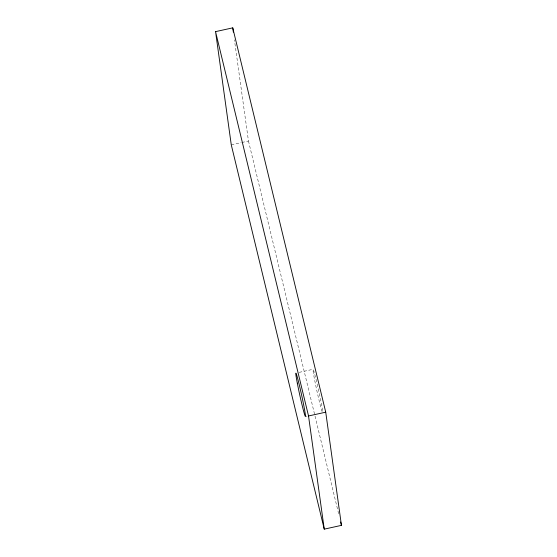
<?xml version="1.0" encoding="UTF-8"?>
<svg xmlns="http://www.w3.org/2000/svg" width="557" height="557" viewBox="0 0 557 557"><rect width="100%" height="100%" fill="white"/><g stroke="black" fill="none" stroke-linecap="round" stroke-linejoin="round"><path stroke-width="0.42" stroke-dasharray="2.79 2.09" d="M231.266 144.82L241.097 142.655M241.919 142.474L248.471 141.032L234.42 39.853M299.186 372.368L313.111 369.298M305.354 416.434L306.998 416.072M248.471 141.032L338.997 515.225M322.113 411.672A22.21 0.898 77.6 0 1 314.308 378.314A22.21 0.898 77.6 0 1 315.777 378.238A22.21 0.898 77.6 0 1 322.656 411.644"/><path stroke-width="0.84" d="M215.552 31.638L232.749 27.85L325.734 412.18L341.448 525.362L324.251 529.15L231.266 144.82L215.552 31.638L308.529 415.968L324.251 529.15M308.529 415.968L325.734 412.18M340.633 521.986L341.448 525.362M232.749 27.85L233.348 32.139M297.306 383.146A22.21 0.898 77.6 0 0 305.354 416.434A22.21 0.898 77.6 0 0 299.234 384.699A22.21 0.898 77.6 0 0 297.306 383.146"/></g></svg>
